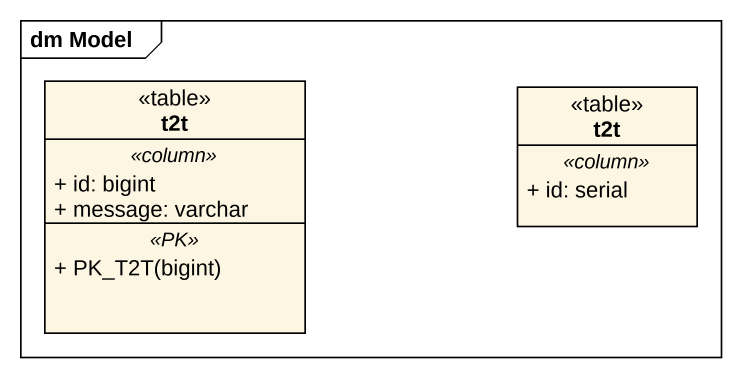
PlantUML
@startuml
mainframe dm Model
hide circle
hide empty members
skinparam classAttributeIconSize 0
class t2t <<table>> {
  .. <<column>> ..
  + id: bigint
  + message: varchar
  .. <<PK>> ..
  + PK_T2T(bigint)
}
class "t2t" as t2t_2 <<table>> {
  .. <<column>> ..
  + id: serial
}
@enduml
